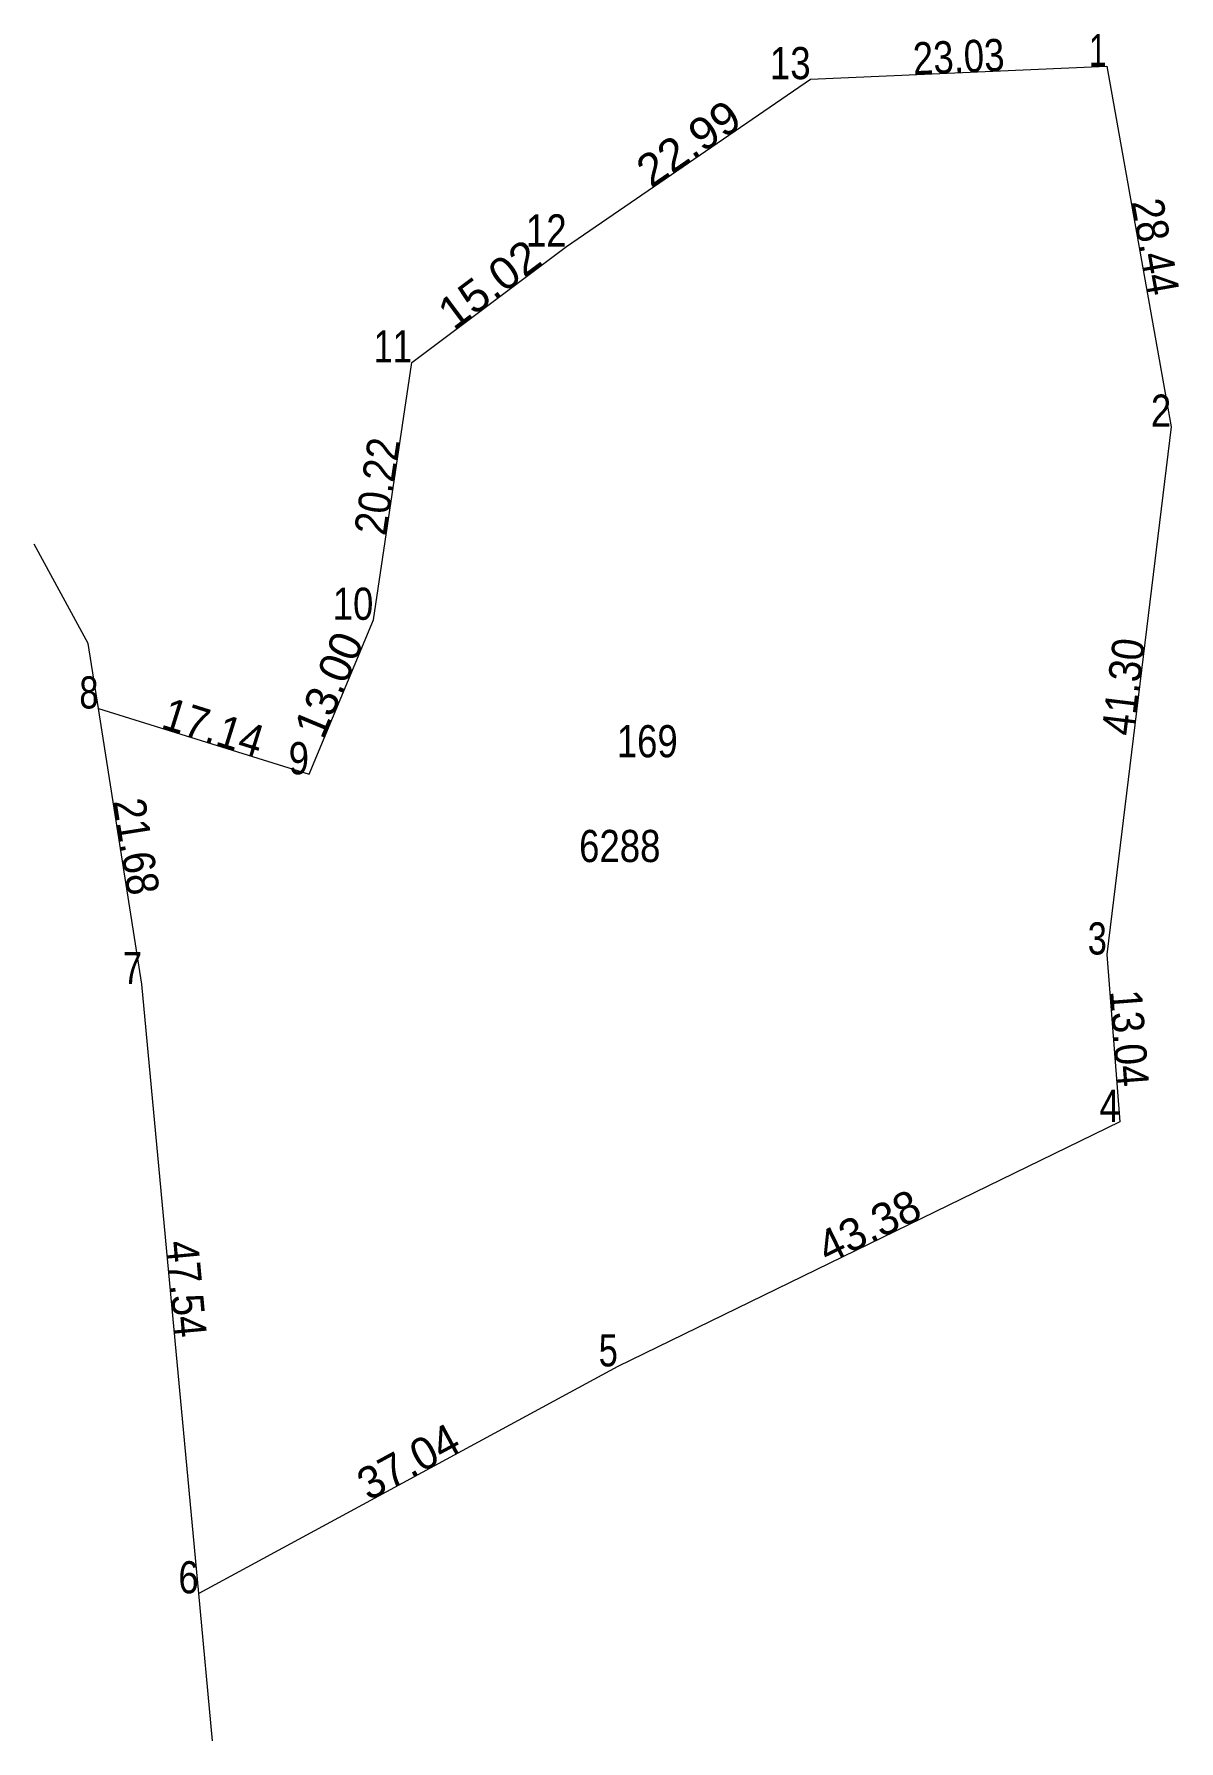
# Model space of a CAD drawing. Header units: metres. Extents: x 555297 to 555642, y 1820252 to 1820404.
# Drawn here: x 555296.6 to 555385.6, y 1820271.9 to 1820404.5 of the extents above.
import ezdxf
from ezdxf.enums import TextEntityAlignment as Align

# ---------------------------------------------------------------- set-up
doc = ezdxf.new("R2010")
doc.units = ezdxf.units.M
for name, color, linetype, lineweight in [('1', 7, 'Continuous', 13), ('12', 7, 'Continuous', 13), ('2', 7, 'Continuous', 13), ('52', 7, 'Continuous', 13), ('63', 7, 'Continuous', 13)]:
    doc.layers.add(name, color=color, linetype=linetype, lineweight=lineweight)

msp = doc.modelspace()

# ---------------------------------------------------------------- linework, layer by layer
at = {"layer": '1'}
msp.add_lwpolyline([(555379.99, 1820402), (555385, 1820374), (555380, 1820333), (555381, 1820320), (555342, 1820301), (555309.43, 1820283.37), (555305.02, 1820330.7), (555301.64, 1820352.11), (555318, 1820347), (555323, 1820359), (555326, 1820379), (555338.02, 1820388), (555356.98, 1820401)], close=True, dxfattribs=at)
at = {"layer": '12'}
msp.add_line((555310.5, 1820271.91), (555309.43, 1820283.37), dxfattribs=at)
at = {"layer": '2'}
for points in [[(555301.64, 1820352.11), (555300.84, 1820357.17), (555296.64, 1820364.87)], [(555309.43, 1820283.37), (555305.02, 1820330.7), (555301.64, 1820352.11)]]:
    msp.add_lwpolyline(points, dxfattribs=at)
at = {"layer": '52'}
msp.add_lwpolyline([(555301.64, 1820352.11), (555318, 1820347), (555323, 1820359), (555326, 1820379), (555338.02, 1820388), (555356.98, 1820401), (555379.99, 1820402), (555385, 1820374), (555380, 1820333), (555381, 1820320), (555342, 1820301), (555309.43, 1820283.37)], dxfattribs=at)

# ---------------------------------------------------------------- texts
at = {"layer": '1', "width": 0.85}
for s, p in [('169', (555344.285, 1820348.32)), ('6288', (555342.15, 1820340.18))]:
    msp.add_text(s, height=2.5, dxfattribs=at).set_placement(p, align=Align.CENTER)
at = {"layer": '63'}
for s, rotation, width, p in [('23.03', 2.488, 0.85, (555368.536, 1820401.507)), ('22.99', 34.437, 1.05, (555348.203, 1820394.985)), ('28.44', 280.144, 0.9, (555382.539, 1820387.775)), ('15.02', 36.824, 1.05, (555332.761, 1820384.064)), ('20.22', 81.469, 0.9, (555324.525, 1820369.19)), ('41.30', 83.047, 0.9, (555382.518, 1820353.654)), ('17.14', 342.654, 0.95, (555310.197, 1820349.441)), ('21.68', 278.971, 0.9, (555303.36, 1820341.2)), ('13.04', 274.399, 0.9, (555380.506, 1820326.406)), ('47.54', 275.323, 0.9, (555307.238, 1820306.916))]:
    msp.add_text(s, height=2.5, rotation=rotation, dxfattribs=dict(at, width=width)).set_placement(p, align=Align.CENTER)
for s, width, p in [(' 1', 0.75, (555379.99, 1820402)), (' 13', 0.85, (555356.98, 1820401)), (' 12', 0.85, (555338.02, 1820388)), (' 11', 0.8, (555326, 1820379)), (' 2', 0.85, (555385, 1820374)), (' 10', 0.85, (555323, 1820359)), (' 8', 0.8, (555301.64, 1820352.11)), (' 9', 0.85, (555318, 1820347)), (' 3', 0.8, (555380, 1820333)), (' 7', 0.8, (555305.02, 1820330.7)), (' 4', 0.85, (555381, 1820320)), (' 5', 0.8, (555342, 1820301)), (' 6', 0.85, (555309.43, 1820283.37))]:
    msp.add_text(s, height=2.5, dxfattribs=dict(at, width=width)).set_placement(p, align=Align.RIGHT)
for s, rotation, p in [('13.00', 67.38, (555320.698, 1820353.484)), ('43.38', 25.974, (555362.053, 1820310.768)), ('37.04', 28.426, (555326.315, 1820292.499))]:
    msp.add_text(s, height=2.5, rotation=rotation, dxfattribs=at).set_placement(p, align=Align.CENTER)

doc.saveas('drawing.dxf')
